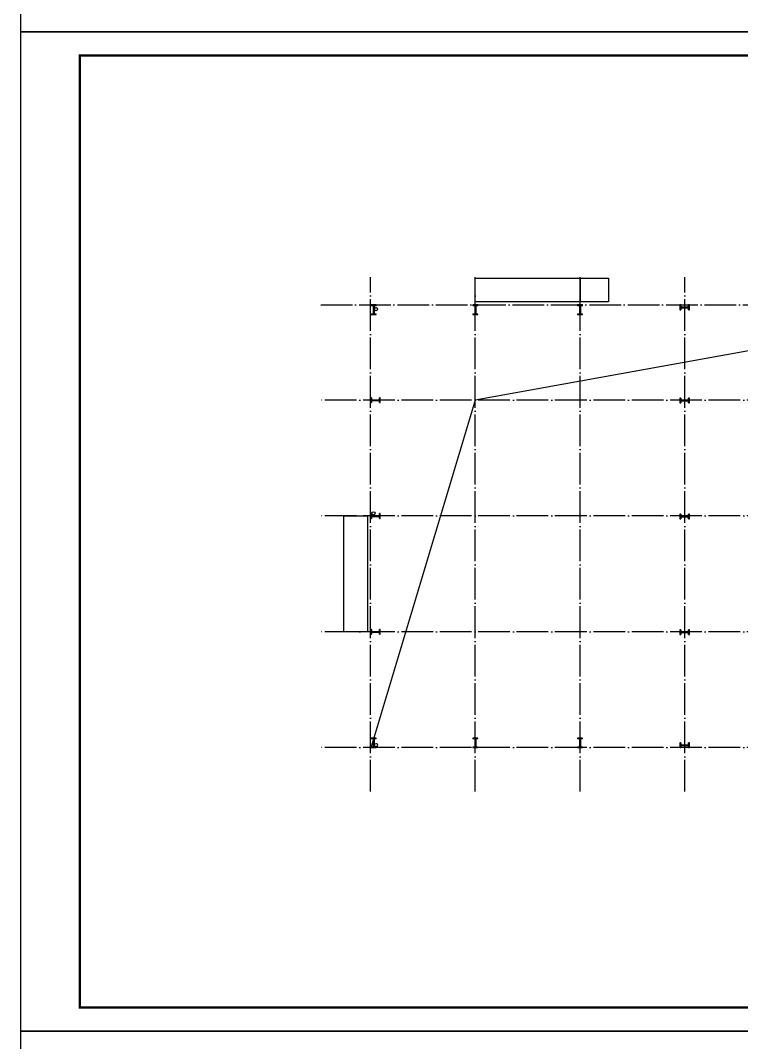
# Model space of a CAD drawing. Extents: x 185245 to 2288779, y -19957 to 815000.
# Drawn here: x 1962998 to 2008467, y 534250 to 598675 of the extents above; entities that cross this region are included whole.
import ezdxf

# ---------------------------------------------------------------- set-up
doc = ezdxf.new("R2010")
doc.units = 0
doc.header["$LTSCALE"] = 1000
doc.header["$MEASUREMENT"] = 0
doc.linetypes.add('DOTE', pattern=[2.42, 2, -0.2, 0.02, -0.2])
for name, color, linetype in [('COLUMN', 9, 'Continuous'), ('DOTE', 1, 'Continuous'), ('PUB_TITLE', 4, 'Continuous'), ('线', 150, 'Continuous'), ('钢柱', 7, 'Continuous')]:
    doc.layers.add(name, color=color, linetype=linetype)

# ---------------------------------------------------------------- blocks, each defined once
blk = doc.blocks.new('A$C23043752')
at = {"layer": 'COLUMN'}
blk.add_hatch(color=256, dxfattribs=at).paths.add_polyline_path([(0, 600), (0, 550), (125, 550), (125, 50), (0, 50), (0, 0), (300, 0), (300, 50), (175, 50), (175, 550), (300, 550), (300, 600)])
for p, q in [((0, 600), (0, 550)), ((300, 600), (0, 600)), ((125, 550), (0, 550)), ((0, 50), (125, 50)), ((0, 50), (0, 0)), ((0, 0), (300, 0)), ((125, 550), (125, 50)), ((175, 550), (175, 50)), ((300, 550), (175, 550)), ((175, 50), (300, 50)), ((300, 550), (300, 600)), ((300, 0), (300, 50))]:
    blk.add_line(p, q, dxfattribs=at)
blk = doc.blocks.new('A$C2E6C69CD')
at = {"layer": 'COLUMN', "xscale": -1, "rotation": 359.9999999999998}
blk.add_blockref('A$C23043752', (300, 0), dxfattribs=at)
blk.add_blockref('A$C23043752', (300, 0), dxfattribs=at)
blk = doc.blocks.new('A$C6F9B7E11')
blk.add_blockref('A$C2E6C69CD', (0, 0))

msp = doc.modelspace()

# ---------------------------------------------------------------- linework, layer by layer
msp.add_lwpolyline([(2024647.6, 580690.1), (1991680, 574740.1), (1985117.4, 552890.1)])
for centre in [(1985413, 580475.9), (1985259.5, 567609.2), (1985419.3, 553009.2)]:
    msp.add_circle(centre, 100)
at = {"layer": 'DOTE', "color": 25, "linetype": 'DOTE'}
for p, q in [((1985080, 550066.8), (1985080, 582499.6)), ((1991680, 550066.8), (1991680, 582499.6)), ((1998280, 550066.8), (1998280, 582499.6)), ((2004880, 550066.8), (2004880, 582499.6)), ((1981930.3, 580740.1), (2027740.8, 580740.1)), ((2027740.8, 574740.1), (1981930.3, 574740.1)), ((2027740.8, 567440.1), (1981930.3, 567440.1)), ((2027740.8, 560140.1), (1981930.3, 560140.1)), ((2027740.8, 552840.1), (1981930.3, 552840.1))]:
    msp.add_line(p, q, dxfattribs=at)
at = {"layer": 'PUB_TITLE', "elevation": 0}
for points in [[(1962998, 597962.7), (2052098, 597962.7), (2052098, 660962.7), (1962998, 660962.7)], [(1962998, 534962.7), (2052098, 534962.7), (2052098, 597962.7), (1962998, 597962.7)], [(1962998, 471962.7), (2052098, 471962.7), (2052098, 534962.7), (1962998, 534962.7)]]:
    msp.add_lwpolyline(points, close=True, dxfattribs=at)
at = {"layer": 'PUB_TITLE', "const_width": 150, "elevation": 0}
msp.add_lwpolyline([(1966748, 536462.7), (2050598, 536462.7), (2050598, 596462.7), (1966748, 596462.7)], close=True, dxfattribs=at)
at = {"layer": '线'}
for points in [[(1991680, 582440.1), (1998280, 582440.1), (1998280, 580940.1), (1991680, 580940.1)], [(1998280, 582440.1), (2000080, 582440.1), (2000080, 580940.1), (1998280, 580940.1)], [(1983380, 567440.1), (1984880, 567440.1), (1984880, 560140.1), (1983380, 560140.1)]]:
    msp.add_lwpolyline(points, close=True, dxfattribs=at)

# ---------------------------------------------------------------- block references
at = {"layer": '钢柱', "ltscale": 1000, "xscale": -1}
for p in [(1985418.7, 580140.1), (1991830, 580140.1), (1998430, 580140.1), (1985417.4, 552840.1), (1991830, 552840.1), (1998430, 552840.1)]:
    msp.add_blockref('A$C6F9B7E11', p, dxfattribs=at)
at = {"layer": '钢柱', "ltscale": 1000, "xscale": -1, "rotation": 90}
for p in [(2005180, 580740.1), (1985680, 574890.1), (2005180, 574865.1), (1985680, 567590.1), (2005180, 567565.1), (1985680, 560290.1), (2005180, 560265.1), (2005180, 553140.1)]:
    msp.add_blockref('A$C6F9B7E11', p, dxfattribs=at)

doc.saveas('drawing.dxf')
